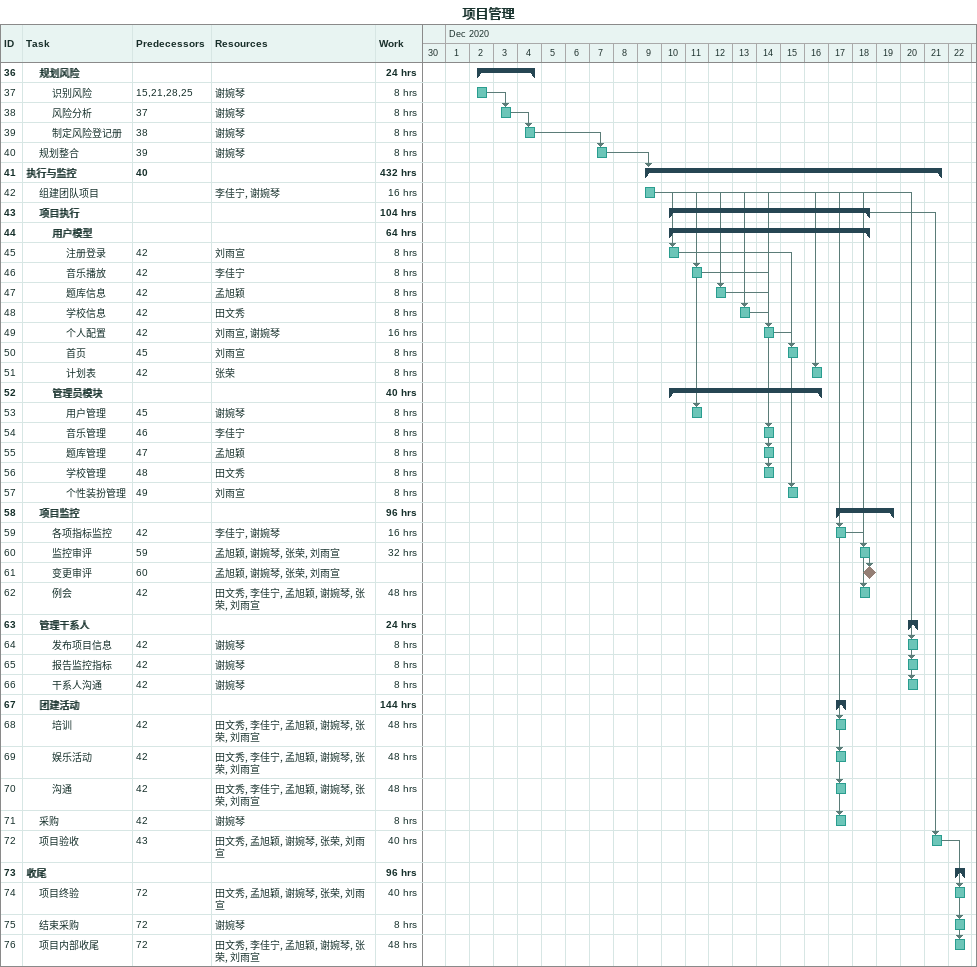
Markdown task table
项目管理

| ID | Level | Task | Start | Finish | Predecessors | Resources | Work (h) |
|---|---|---|---|---|---|---|---|
| 36 | 2 | **规划风险** | 2020-12-02 | 2020-12-04 |  |  | 24 |
| 37 | 3 | 识别风险 | 2020-12-02 | 2020-12-02 | 15, 21, 28, 25 | 谢婉琴 | 8 |
| 38 | 3 | 风险分析 | 2020-12-03 | 2020-12-03 | 37 | 谢婉琴 | 8 |
| 39 | 3 | 制定风险登记册 | 2020-12-04 | 2020-12-04 | 38 | 谢婉琴 | 8 |
| 40 | 2 | 规划整合 | 2020-12-07 | 2020-12-07 | 39 | 谢婉琴 | 8 |
| 41 | 1 | **执行与监控** | 2020-12-09 | 2020-12-21 | 40 |  | 432 |
| 42 | 2 | 组建团队项目 | 2020-12-09 | 2020-12-09 |  | 李佳宁, 谢婉琴 | 16 |
| 43 | 2 | **项目执行** | 2020-12-10 | 2020-12-18 |  |  | 104 |
| 44 | 3 | **用户模型** | 2020-12-10 | 2020-12-18 |  |  | 64 |
| 45 | 4 | 注册登录 | 2020-12-10 | 2020-12-10 | 42 | 刘雨宣 | 8 |
| 46 | 4 | 音乐播放 | 2020-12-11 | 2020-12-11 | 42 | 李佳宁 | 8 |
| 47 | 4 | 题库信息 | 2020-12-12 | 2020-12-12 | 42 | 孟旭颖 | 8 |
| 48 | 4 | 学校信息 | 2020-12-13 | 2020-12-13 | 42 | 田文秀 | 8 |
| 49 | 4 | 个人配置 | 2020-12-14 | 2020-12-14 | 42 | 刘雨宣, 谢婉琴 | 16 |
| 50 | 4 | 首页 | 2020-12-15 | 2020-12-15 | 45 | 刘雨宣 | 8 |
| 51 | 4 | 计划表 | 2020-12-16 | 2020-12-16 | 42 | 张荣 | 8 |
| 52 | 3 | **管理员模块** | 2020-12-10 | 2020-12-16 |  |  | 40 |
| 53 | 4 | 用户管理 | 2020-12-11 | 2020-12-11 | 45 | 谢婉琴 | 8 |
| 54 | 4 | 音乐管理 | 2020-12-14 | 2020-12-14 | 46 | 李佳宁 | 8 |
| 55 | 4 | 题库管理 | 2020-12-14 | 2020-12-14 | 47 | 孟旭颖 | 8 |
| 56 | 4 | 学校管理 | 2020-12-14 | 2020-12-14 | 48 | 田文秀 | 8 |
| 57 | 4 | 个性装扮管理 | 2020-12-15 | 2020-12-15 | 49 | 刘雨宣 | 8 |
| 58 | 2 | **项目监控** | 2020-12-17 | 2020-12-19 |  |  | 96 |
| 59 | 3 | 各项指标监控 | 2020-12-17 | 2020-12-17 | 42 | 李佳宁, 谢婉琴 | 16 |
| 60 | 3 | 监控审评 | 2020-12-18 | 2020-12-18 | 59 | 孟旭颖, 谢婉琴, 张荣, 刘雨宣 | 32 |
| 61 | 3 | 变更审评 (milestone) | 2020-12-18 | 2020-12-18 | 60 | 孟旭颖, 谢婉琴, 张荣, 刘雨宣 |  |
| 62 | 3 | 例会 | 2020-12-18 | 2020-12-18 | 42 | 田文秀, 李佳宁, 孟旭颖, 谢婉琴, 张荣, 刘雨宣 | 48 |
| 63 | 2 | **管理干系人** | 2020-12-20 | 2020-12-20 |  |  | 24 |
| 64 | 3 | 发布项目信息 | 2020-12-20 | 2020-12-20 | 42 | 谢婉琴 | 8 |
| 65 | 3 | 报告监控指标 | 2020-12-20 | 2020-12-20 | 42 | 谢婉琴 | 8 |
| 66 | 3 | 干系人沟通 | 2020-12-20 | 2020-12-20 | 42 | 谢婉琴 | 8 |
| 67 | 2 | **团建活动** | 2020-12-17 | 2020-12-17 |  |  | 144 |
| 68 | 3 | 培训 | 2020-12-17 | 2020-12-17 | 42 | 田文秀, 李佳宁, 孟旭颖, 谢婉琴, 张荣, 刘雨宣 | 48 |
| 69 | 3 | 娱乐活动 | 2020-12-17 | 2020-12-17 | 42 | 田文秀, 李佳宁, 孟旭颖, 谢婉琴, 张荣, 刘雨宣 | 48 |
| 70 | 3 | 沟通 | 2020-12-17 | 2020-12-17 | 42 | 田文秀, 李佳宁, 孟旭颖, 谢婉琴, 张荣, 刘雨宣 | 48 |
| 71 | 2 | 采购 | 2020-12-17 | 2020-12-17 | 42 | 谢婉琴 | 8 |
| 72 | 2 | 项目验收 | 2020-12-21 | 2020-12-21 | 43 | 田文秀, 孟旭颖, 谢婉琴, 张荣, 刘雨宣 | 40 |
| 73 | 1 | **收尾** | 2020-12-22 | 2020-12-22 |  |  | 96 |
| 74 | 2 | 项目终验 | 2020-12-22 | 2020-12-22 | 72 | 田文秀, 孟旭颖, 谢婉琴, 张荣, 刘雨宣 | 40 |
| 75 | 2 | 结束采购 | 2020-12-22 | 2020-12-22 | 72 | 谢婉琴 | 8 |
| 76 | 2 | 项目内部收尾 | 2020-12-22 | 2020-12-22 | 72 | 田文秀, 李佳宁, 孟旭颖, 谢婉琴, 张荣, 刘雨宣 | 48 |
